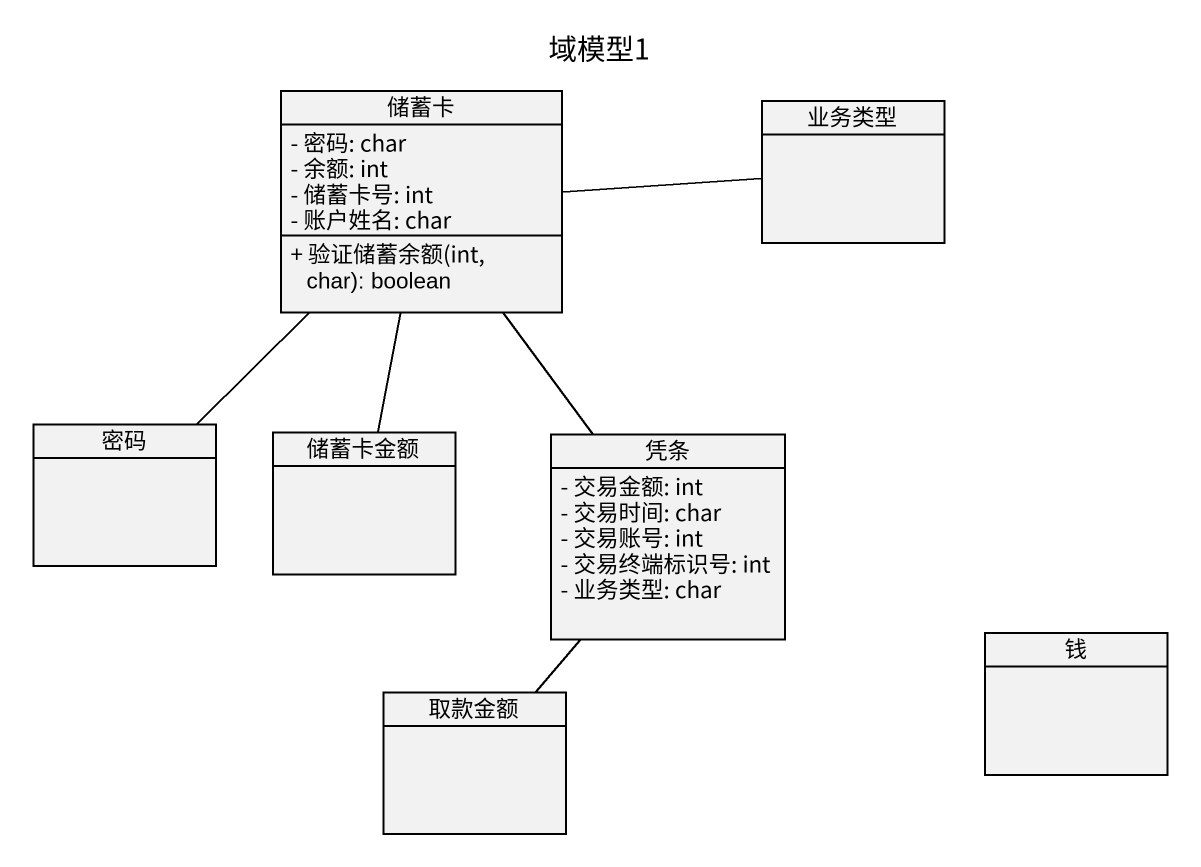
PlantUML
@startuml
title 域模型1
hide circle
hide empty members
skinparam classAttributeIconSize 0
class 储蓄卡 {
  - 密码: char
  - 余额: int
  - 储蓄卡号: int
  - 账户姓名: char
  + 验证储蓄余额(int, char): boolean
}
class 业务类型
class 密码
class 储蓄卡金额
class 凭条 {
  - 交易金额: int
  - 交易时间: char
  - 交易账号: int
  - 交易终端标识号: int
  - 业务类型: char
}
class 取款金额
class 钱
储蓄卡 -right- 业务类型
储蓄卡 -- 密码
储蓄卡 -- 储蓄卡金额
储蓄卡 -- 凭条
凭条 -- 取款金额
@enduml
